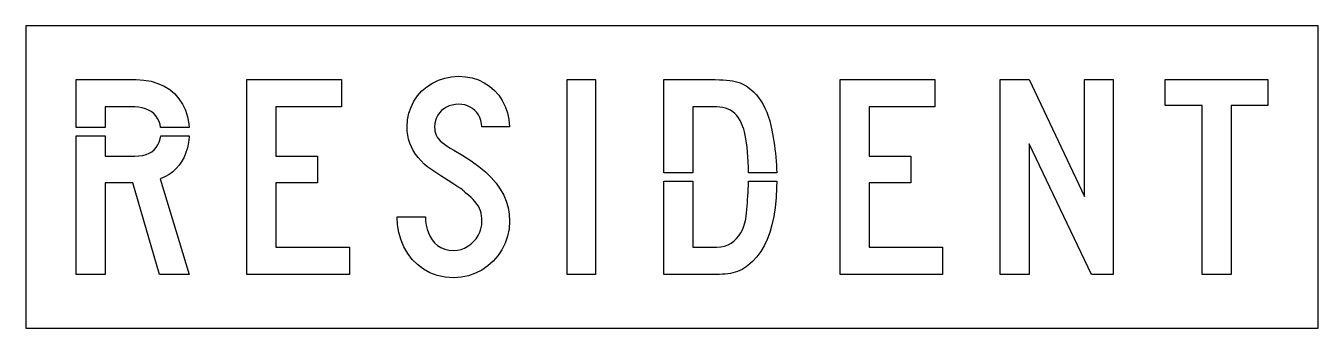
# Model space of a CAD drawing. Extents: x 0 to 77, y 0 to 18.
import ezdxf

# ---------------------------------------------------------------- set-up
doc = ezdxf.new("R2010")
doc.units = 0
doc.layers.add('CUT', color=7, linetype='Continuous')
doc.layers.add('OUTSIDE', color=1, linetype='Continuous')

msp = doc.modelspace()

# ---------------------------------------------------------------- linework, layer by layer
at = {"layer": 'CUT'}
for points in [[(7.6212, 12.7728), (7.4748, 12.891), (7.3104, 12.9896), (7.1292, 13.0672), (6.9312, 13.1241), (6.72, 13.1577), (6.4944, 13.1693), (4.7256, 13.1693), (4.7256, 11.9559), (3, 11.9559), (3, 14.7971), (6.5784, 14.7971), (7.0392, 14.7716), (7.47, 14.6986), (7.8708, 14.5768), (8.2392, 14.411), (8.5728, 14.2023), (8.868, 13.953), (9.1248, 13.6643), (9.3384, 13.3386), (9.51, 12.978), (9.6336, 12.5838), (9.7104, 12.1594), (9.7222, 11.9559), (8.0325, 11.9559), (8.0016, 12.1246), (7.9392, 12.3113), (7.854, 12.4829), (7.7472, 12.6371)], [(18.8139, 13.1693), (14.8983, 13.1693), (14.8983, 10.2406), (17.3823, 10.2406), (17.3823, 8.6545), (14.8983, 8.6545), (14.8983, 4.8307), (19.2771, 4.8307), (19.2771, 3.2029), (13.1727, 3.2029), (13.1727, 14.7971), (18.8139, 14.7971)], [(28.3686, 4.6684), (28.131, 4.3101), (27.8502, 3.9855), (27.5322, 3.7014), (27.1782, 3.4591), (26.7942, 3.2643), (26.3826, 3.1194), (25.947, 3.0301), (25.4934, 3), (24.9846, 3.0348), (24.5118, 3.1345), (24.0786, 3.2968), (23.6838, 3.5136), (23.3298, 3.7803), (23.019, 4.0933), (22.7514, 4.4446), (22.5294, 4.8319), (22.3542, 5.2481), (22.2282, 5.6875), (22.1502, 6.1467), (22.1238, 6.6197), (23.8086, 6.6197), (23.8194, 6.3762), (23.8518, 6.1339), (23.9058, 5.8962), (23.9838, 5.669), (24.0834, 5.4545), (24.2082, 5.2574), (24.3582, 5.08), (24.5322, 4.927), (24.7326, 4.8006), (24.9582, 4.7067), (25.2126, 4.6475), (25.4934, 4.6267), (25.7202, 4.6429), (25.9398, 4.6916), (26.1462, 4.7681), (26.3406, 4.8725), (26.5206, 5), (26.6826, 5.1507), (26.8254, 5.32), (26.9466, 5.5067), (27.0438, 5.7084), (27.117, 5.9217), (27.1614, 6.1455), (27.177, 6.3762), (27.1722, 6.5351), (27.1554, 6.6893), (27.1266, 6.8365), (27.0846, 6.9803), (27.0306, 7.1194), (26.961, 7.2562), (26.877, 7.3896), (26.7774, 7.5206), (26.6622, 7.6516), (26.529, 7.7814), (26.3778, 7.9125), (26.2086, 8.0435), (26.163, 8.0922), (26.1402, 8.1212), (26.1294, 8.1397), (26.115, 8.1583), (26.0826, 8.1861), (26.019, 8.2325), (25.9098, 8.3067), (25.7406, 8.418), (25.4982, 8.5757), (25.1682, 8.7913), (24.735, 9.0719), (24.1878, 9.4267), (23.955, 9.5948), (23.7426, 9.7722), (23.5482, 9.9588), (23.3754, 10.1548), (23.2218, 10.3588), (23.0874, 10.571), (22.9734, 10.7913), (22.881, 11.0186), (22.8078, 11.2516), (22.7562, 11.4928), (22.7238, 11.7386), (22.7142, 11.9901), (22.7418, 12.3994), (22.8222, 12.7925), (22.9518, 13.1646), (23.127, 13.5113), (23.3454, 13.8325), (23.6034, 14.1212), (23.8974, 14.3751), (24.2238, 14.5907), (24.579, 14.7646), (24.9606, 14.8933), (25.365, 14.9733), (25.7874, 15), (26.2002, 14.9745), (26.5938, 14.8991), (26.9658, 14.7762), (27.3126, 14.6093), (27.6318, 14.3994), (27.9186, 14.1513), (28.173, 13.8661), (28.389, 13.5484), (28.5642, 13.1983), (28.6974, 12.8203), (28.7826, 12.4168), (28.8186, 11.9901), (27.177, 11.9901), (27.1554, 12.1872), (27.1122, 12.3716), (27.0486, 12.5432), (26.967, 12.6997), (26.8662, 12.8412), (26.751, 12.9664), (26.6202, 13.0742), (26.475, 13.1658), (26.319, 13.2377), (26.151, 13.2899), (25.9734, 13.3212), (25.7874, 13.3328), (25.5918, 13.3212), (25.4034, 13.2864), (25.2258, 13.2319), (25.0614, 13.1565), (24.909, 13.0626), (24.7722, 12.9513), (24.651, 12.8238), (24.549, 12.6812), (24.4674, 12.5258), (24.4062, 12.3577), (24.369, 12.1791), (24.3558, 11.9901), (24.3618, 11.8522), (24.3786, 11.7235), (24.4098, 11.6029), (24.4542, 11.487), (24.5154, 11.3757), (24.5934, 11.2678), (24.6894, 11.1623), (24.8046, 11.0557), (24.9426, 10.949), (25.101, 10.8388), (25.2846, 10.7264), (25.4934, 10.607), (26.0442, 10.2823), (26.5434, 9.9577), (26.9898, 9.6307), (27.3846, 9.3026), (27.729, 8.9687), (28.0242, 8.629), (28.2714, 8.2812), (28.4718, 7.9252), (28.6254, 7.5577), (28.7334, 7.1786), (28.7982, 6.7843), (28.8186, 6.3762), (28.7886, 5.9159), (28.701, 5.4765), (28.5594, 5.0591)], [(32.2557, 3.2029), (32.2557, 14.7971), (33.9393, 14.7971), (33.9393, 3.2029)], [(42.9971, 10.4922), (42.9707, 10.7693), (42.9395, 11.0301), (42.9035, 11.2713), (42.8639, 11.4904), (42.8207, 11.6852), (42.7739, 11.8522), (42.7235, 11.9901), (42.6443, 12.1838), (42.5579, 12.36), (42.4619, 12.5177), (42.3563, 12.658), (42.2423, 12.7797), (42.1175, 12.8852), (41.9843, 12.9733), (41.8403, 13.0452), (41.6867, 13.0997), (41.5235, 13.1391), (41.3495, 13.1623), (41.1647, 13.1693), (39.7331, 13.1693), (39.7331, 9.251), (38.0075, 9.251), (38.0075, 14.7971), (41.0807, 14.7971), (41.3231, 14.7948), (41.5463, 14.7867), (41.7503, 14.7728), (41.9387, 14.753), (42.1115, 14.7275), (42.2699, 14.6951), (42.4175, 14.6568), (42.5531, 14.6104), (42.6791, 14.5571), (42.7979, 14.4957), (42.9107, 14.4272), (43.0175, 14.3496), (43.1927, 14.2197), (43.3571, 14.0725), (43.5143, 13.909), (43.6607, 13.7304), (43.7963, 13.5368), (43.9235, 13.327), (44.0387, 13.1043), (44.1431, 12.8667), (44.2379, 12.6162), (44.3195, 12.3519), (44.3903, 12.0759), (44.4491, 11.7872), (44.4899, 11.5704), (44.5295, 11.3478), (44.5667, 11.1194), (44.6003, 10.8887), (44.6315, 10.6545), (44.6603, 10.4191), (44.6843, 10.1826), (44.7047, 9.9449), (44.7215, 9.7096), (44.7335, 9.4765), (44.7418, 9.251), (43.0572, 9.251), (43.0571, 9.2632), (43.0499, 9.5832), (43.0367, 9.8962), (43.0187, 10.2)], [(50.243, 13.1693), (50.243, 10.2406), (52.727, 10.2406), (52.727, 8.6545), (50.243, 8.6545), (50.243, 4.8307), (54.6218, 4.8307), (54.6218, 3.2029), (48.5174, 3.2029), (48.5174, 14.7971), (54.1586, 14.7971), (54.1586, 13.1693)], [(58.0589, 3.2029), (58.0589, 14.7971), (59.7845, 14.7971), (63.0689, 7.8406), (63.0689, 14.7971), (64.7957, 14.7971), (64.7957, 3.2029), (63.4901, 3.2029), (59.7845, 10.9733), (59.7845, 3.2029)], [(70.0832, 13.2516), (67.8944, 13.2516), (67.8944, 14.7971), (74, 14.7971), (74, 13.2516), (71.81, 13.2516), (71.81, 3.2029), (70.0832, 3.2029)], [(4.7256, 11.4539), (4.7256, 10.2406), (6.4944, 10.2406), (6.7368, 10.2522), (6.9612, 10.2846), (7.164, 10.338), (7.3476, 10.4122), (7.5108, 10.5072), (7.6524, 10.622), (7.7736, 10.7565), (7.8732, 10.9096), (7.9512, 11.0823), (8.0076, 11.2725), (8.037, 11.4539), (9.7279, 11.4539), (9.7248, 11.3675), (9.6876, 11.0452), (9.6264, 10.7403), (9.5412, 10.4528), (9.432, 10.1849), (9.3, 9.9357), (9.1428, 9.7072), (8.9628, 9.4997), (8.76, 9.3142), (8.5332, 9.1519), (8.2824, 9.0128), (8.01, 8.898), (9.7368, 3.2029), (7.968, 3.2029), (6.3684, 8.6545), (4.7256, 8.6545), (4.7256, 3.2029), (3, 3.2029), (3, 11.4539)], [(44.1683, 5.2864), (43.9895, 4.9038), (43.7843, 4.5583), (43.5551, 4.2475), (43.2995, 3.9728), (43.0175, 3.7316), (42.9095, 3.6446), (42.7931, 3.5658), (42.6719, 3.4951), (42.5435, 3.4325), (42.4103, 3.3768), (42.2699, 3.3304), (42.1259, 3.291), (41.9759, 3.2586), (41.8211, 3.2342), (41.6627, 3.2168), (41.4995, 3.2064), (41.3339, 3.2029), (38.0075, 3.2029), (38.0075, 8.749), (39.7331, 8.749), (39.7331, 4.8307), (41.1647, 4.8307), (41.4083, 4.8458), (41.6327, 4.891), (41.8379, 4.9652), (42.0239, 5.0638), (42.1931, 5.1855), (42.3443, 5.3281), (42.4775, 5.4904), (42.5939, 5.6678), (42.6923, 5.8603), (42.7751, 6.0643), (42.8411, 6.2777), (42.8915, 6.498), (42.9119, 6.6823), (42.9335, 6.8713), (42.9527, 7.0626), (42.9719, 7.2574), (42.9911, 7.4557), (43.0067, 7.6574), (43.0223, 7.8626), (43.0343, 8.0713), (43.0451, 8.2835), (43.0535, 8.498), (43.0583, 8.7171), (43.0585, 8.749), (44.7393, 8.749), (44.7323, 8.3693), (44.6975, 7.7583), (44.6399, 7.1867), (44.5583, 6.6545), (44.4527, 6.1606), (44.3231, 5.7049)]]:
    msp.add_lwpolyline(points, close=True, dxfattribs=at)
at = {"layer": 'OUTSIDE'}
msp.add_lwpolyline([(0, 0), (77, 0), (77, 18), (0, 18)], close=True, dxfattribs=at)

doc.saveas('drawing.dxf')
